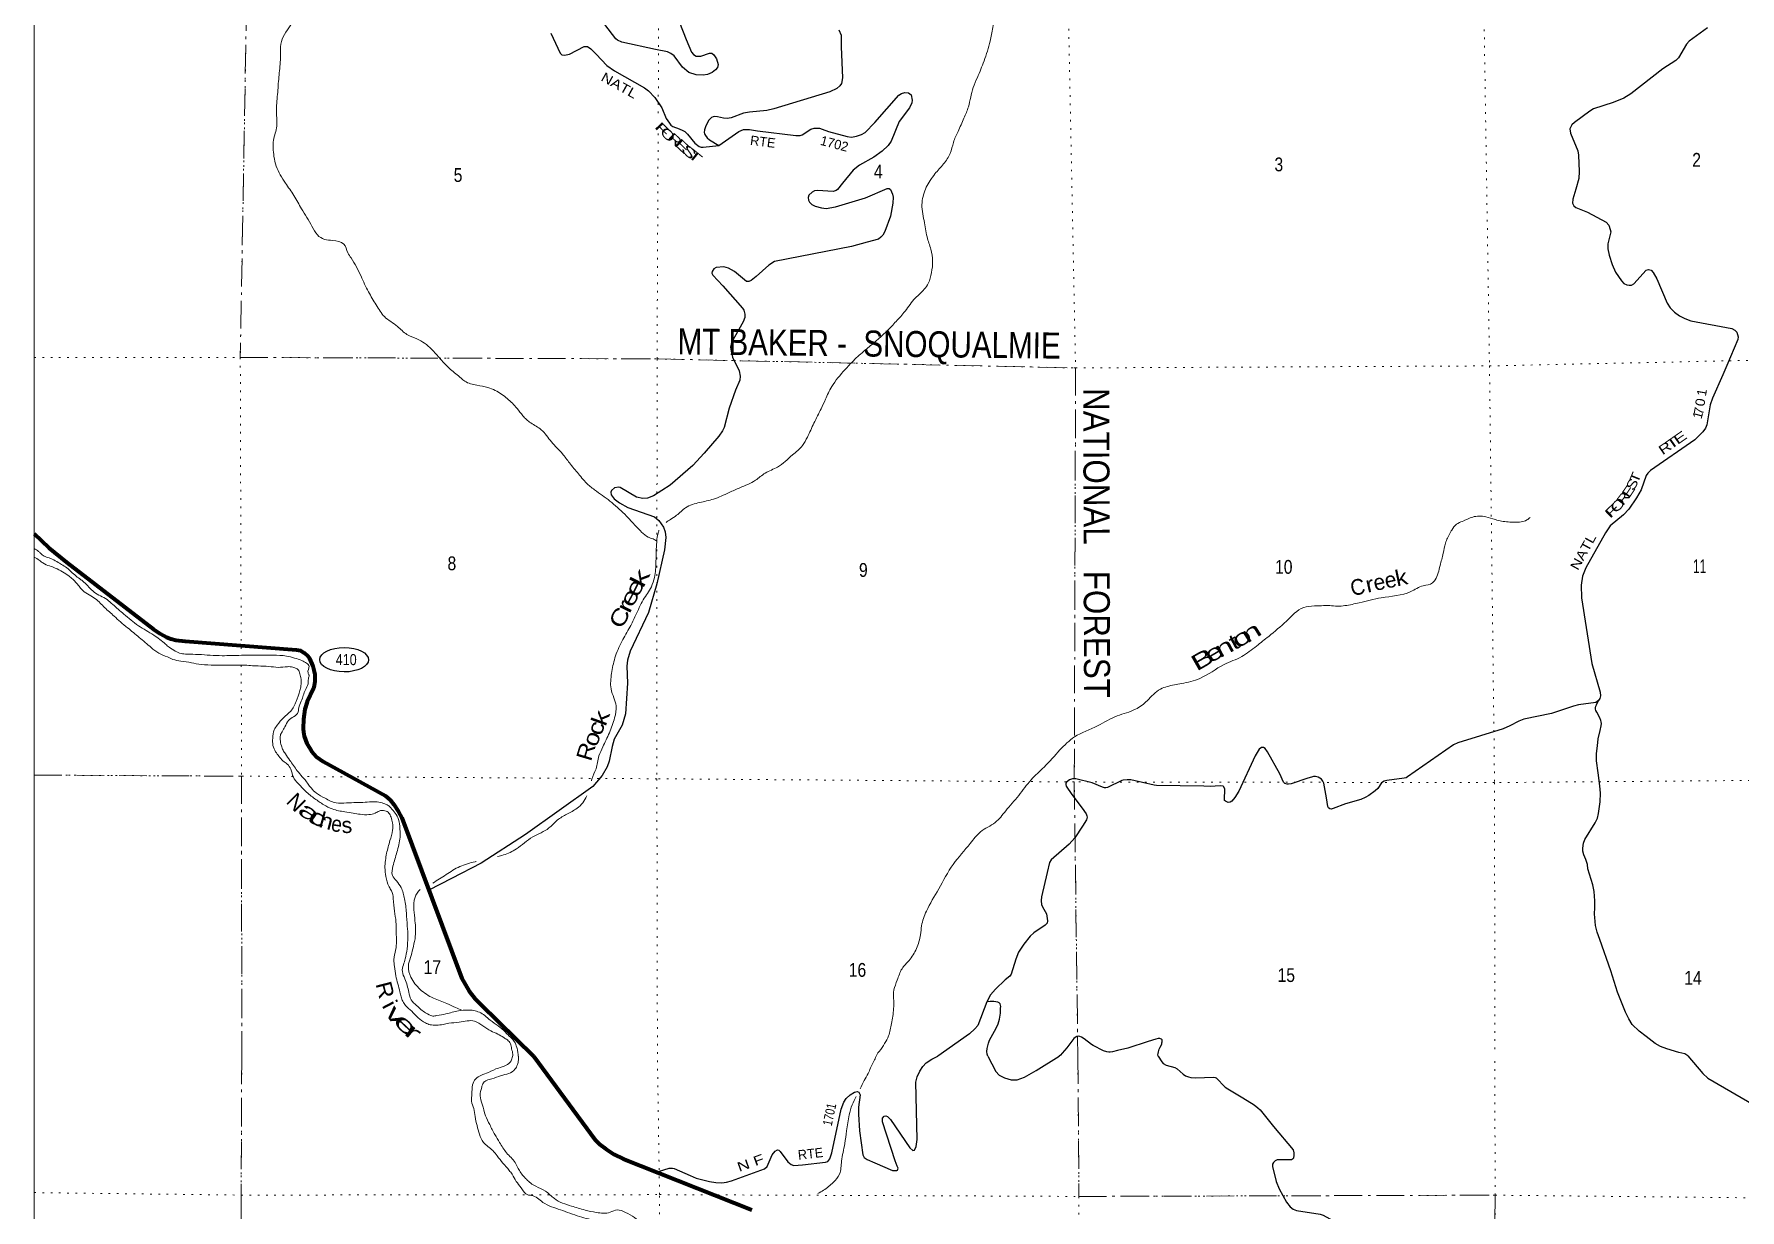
# Model space of a CAD drawing. Header units: feet. Extents: x -6 to 252658, y -374658 to -170635.
# Drawn here: x 0 to 21623, y -231042 to -216133 of the extents above; entities that cross this region are included whole.
import ezdxf
from ezdxf.enums import TextEntityAlignment as Align

# ---------------------------------------------------------------- set-up
doc = ezdxf.new("R2010")
doc.units = ezdxf.units.FT
doc.header["$LTSCALE"] = 70
doc.linetypes.add('DOT_DASHED', pattern=[7.7, 5, -1.2, 0.3, -1.2])
doc.linetypes.add('DOTTED', pattern=[1.5, 0.3, -1.2])
for name, color, linetype, lineweight in [('17', 7, 'Continuous', 25), ('23', 7, 'Continuous', 70), ('29', 7, 'Continuous', 25), ('30', 7, 'Continuous', 13), ('39', 7, 'Continuous', 13), ('4', 7, 'Continuous', 13), ('44', 7, 'DOT_DASHED', 13), ('7', 7, 'DOTTED', 13)]:
    doc.layers.add(name, color=color, linetype=linetype, lineweight=lineweight)
doc.layers.add('41', color=7, linetype='Continuous')

msp = doc.modelspace()

# ---------------------------------------------------------------- linework, layer by layer
at = {"layer": '17'}
msp.add_ellipse((3930.04, -224065.4), major_axis=(309.24, -1), ratio=0.500121, dxfattribs=at)
at = {"layer": '23'}
for points in [[(0, -222468.73), (184.93, -222647.37), (409.26, -222830.27), (1511.92, -223677.3), (1593.23, -223735.08), (1640.32, -223760.02), (1679.02, -223779.3), (1734.48, -223798.82), (1795.41, -223815.45), (1916.31, -223828.79), (3327.42, -223940.74), (3378.2, -223949.86), (3425.28, -223977.57), (3469.59, -224019.14), (3492.53, -224048.78), (3533.29, -224146.61), (3547.14, -224199.26), (3557.45, -224253.68), (3558.22, -224343.37), (3549.91, -224390.48), (3539.88, -224428.7), (3462.01, -224597.87), (3433.59, -224692.54), (3414.44, -224821.25), (3408.66, -224936.41), (3412.82, -224982.13), (3423.11, -225034.38), (3457.13, -225126.23), (3516.12, -225225.11), (3578.99, -225298.05), (3663.22, -225357.34), (3834.31, -225449.28), (4452.3, -225793.11), (4512.33, -225843.98), (4561.14, -225903.35), (4614.8, -225985.31), (4662.12, -226069.93), (5423.8, -228106.5), (5466.43, -228189.82), (5516.72, -228267.07), (5591.06, -228367.18), (5657.89, -228433.51), (6335.18, -229094.84)], [(6335.18, -229094.84), (7112.7, -230151.82), (7169.03, -230208.63), (7245.45, -230268.15), (7354.58, -230339.87), (7466.57, -230394.32), (9096.23, -231041.98)]]:
    msp.add_lwpolyline(points, dxfattribs=at)
at = {"layer": '29'}
for points in [[(8181.76, -215984.66), (8266.92, -216200.46), (8333.81, -216361.82), (8356.79, -216392.52), (8392.34, -216410.32), (8451.23, -216411.42), (8561.38, -216374.48), (8592.88, -216373.62), (8614.92, -216395.67), (8648.16, -216445.22), (8670.01, -216520.09), (8662.14, -216556.32), (8638.47, -216586.23), (8596.03, -216619.31), (8537.8, -216646.08), (8479.56, -216653.96), (8392.99, -216648.07), (8298.56, -216620.88), (8219.56, -216552.94), (8112.83, -216406.69), (8072.09, -216377.28), (8030.99, -216356.29), (7878.65, -216328.43), (7451.77, -216236.59), (7395.11, -216211.39), (7374.88, -216194.18), (7233.44, -216012.49)], [(6549.11, -216121.58), (6668.6, -216373.73), (6689.98, -216394.09), (6724.61, -216400.39), (6785.43, -216388.13), (6972.42, -216287.86), (7014.22, -216290.14), (7058.29, -216318.49), (7125.73, -216386.98), (7259.75, -216529.54), (7355.85, -216599.11), (7738.23, -216813.03), (7787.45, -216850.04), (7867.3, -216935.88), (7955.17, -217068.07), (8013.67, -217202.04), (8054.37, -217261.74), (8073.31, -217287.37), (8095.52, -217302.84), (8175.38, -217334.58), (8224.58, -217353.24), (8249.76, -217368.99), (8282.29, -217403.36), (8377.24, -217516.43), (8429.19, -217557.99), (8454.21, -217567.73), (8480.07, -217567.06), (8681.36, -217543.39)], [(10199.89, -216079.04), (10232.04, -216146.99), (10232.44, -216294.08), (10248.68, -216688.57), (10235.72, -216759.51), (10214.05, -216789.37), (10176.28, -216820.86), (10087.01, -216865.92), (9378.29, -217080.74), (9288.25, -217099.64), (9066.64, -217121.69), (8992.36, -217137.18), (8837.46, -217193.2), (8786.48, -217203.59), (8739.26, -217200.44), (8663.71, -217181.54), (8626, -217178.56), (8606.89, -217183.42), (8588.16, -217190.99), (8570.69, -217205.47), (8553.54, -217225.64), (8513.56, -217297.15), (8498.28, -217345.65), (8493.73, -217379.99), (8496.71, -217397.63), (8509.87, -217420.05), (8532.91, -217449.6), (8559.83, -217471.33), (8681.36, -217543.39)], [(21211.87, -216051.81), (20981.45, -216220.74), (20946.64, -216258.67), (20846.44, -216433.71), (20811.47, -216466.43), (20645.47, -216574.24), (20241.6, -216889.55), (20151.98, -216943.65), (20018.39, -216997.78), (19768.93, -217081.78), (19720.72, -217110.6), (19525.55, -217255.49), (19493.62, -217284.58), (19468.89, -217334.24), (19477.8, -217389.31), (19567.01, -217613.18), (19577.49, -217669.7), (19585.84, -217873.14), (19580.64, -217962.65), (19542.17, -218100.71), (19503.51, -218225.67), (19502.38, -218277.91), (19519.25, -218310.71), (19544.43, -218332.76), (19689.95, -218389.2), (19925.89, -218518.75), (19959.96, -218553.26), (19980.51, -218611.57), (19985.14, -218638.31), (19948.78, -218790.81), (19947.37, -218855.66), (19966.25, -218937.55), (20003.87, -219054.89), (20044.95, -219151.75), (20120.5, -219262), (20153.53, -219295.03), (20188.18, -219313.97), (20219.65, -219317.12), (20251.13, -219317.12), (20278.39, -219299.38), (20436.86, -219124.97), (20463.14, -219116.49), (20499.82, -219124.97), (20525, -219156.47), (20568.17, -219237.65), (20701.28, -219543.92), (20738.31, -219602.76), (20792.57, -219657.32), (20858.68, -219704.56), (20924.78, -219739.21), (21002.55, -219768.65), (21520.31, -219866.67), (21557.51, -219887.26), (21582.69, -219912.46), (21601.13, -219969.63), (21598.43, -220006.96), (21457.15, -220333.95), (21406.97, -220453.66)], [(8681.36, -217543.39), (8934.43, -217367.41), (8990.91, -217342.68), (9068.22, -217340.64), (9170.15, -217357.24), (9655.59, -217416.9), (9708.82, -217417.81), (9737.15, -217408.36), (9847.32, -217339.06), (9886.91, -217326.81), (9954.35, -217326.46), (9988.98, -217335.91), (10068.24, -217367.57), (10308.03, -217430.63), (10362.01, -217438.28), (10424.97, -217425.68), (10487.92, -217406.78), (10535.43, -217378.82), (10657.92, -217254.21), (10963.04, -216908.43), (10994.74, -216887.04), (11038.81, -216874.44), (11086.02, -216877.59), (11116.05, -216900.76), (11130.09, -216968.93), (11126.95, -217003.58), (11096.37, -217067.94), (10965.95, -217238.87), (10863.95, -217490.47), (10824.75, -217545.38), (10749.2, -217617.82), (10645.02, -217693.41), (10462.74, -217794.22), (10383.7, -217857.97), (10249.24, -218022.84), (10184.15, -218101.34), (10168.41, -218113.94), (10130.73, -218129.33), (9929.34, -218116.73), (9891.39, -218120.24), (9863.06, -218135.99), (9820.77, -218176.9), (9812.7, -218205.29), (9815.84, -218236.79), (9828.43, -218261.99), (9859.34, -218291.85), (9900.84, -218315.54), (9979.53, -218337.59), (10039.34, -218343.89), (10159.46, -218324.84), (10539.71, -218208.94), (10815.24, -218088.75), (10838.91, -218088.74), (10854.65, -218104.49), (10881.89, -218161.45), (10889.28, -218202.14), (10886.13, -218274.59), (10856.48, -218441.45), (10782.25, -218636.83), (10757.06, -218684.08), (10735.03, -218706.13), (10702.22, -218731.19), (10562.03, -218769.65)], [(10562.03, -218769.65), (10360.17, -218825.03), (9386.11, -219013.98), (9313.75, -219060.5), (9155.07, -219206.82), (9090.25, -219255.79), (9058.78, -219271.54), (9028.39, -219268.96), (8877.03, -219143.66), (8800.65, -219101.45), (8743.99, -219085.7), (8647.33, -219090.69), (8614.92, -219110.9), (8595.12, -219140.93), (8592.89, -219164.45), (8602.33, -219189.65), (8732.55, -219326.64), (8980.99, -219609.34), (8995.82, -219633.79), (9008.41, -219684.19), (9008.41, -219725.14), (8989.52, -219782.64), (8841.57, -220043.28), (8829.3, -220100.58), (8835.27, -220153.53), (8853.82, -220229.59), (8937.58, -220400.79), (8949.11, -220469.6), (8943.88, -220520.49), (8889.19, -220646.75), (8811.28, -220874.23), (8747.52, -221119.88), (8728.25, -221164.65), (8681.03, -221230.8), (8495.3, -221448.15), (8350.14, -221602.43), (8060.87, -221853.56), (7849.98, -221986.79), (7777.41, -222018.06), (7716.2, -222023.01), (7636.42, -222003.6), (7428.16, -221882.84), (7410.55, -221876.09), (7357.34, -221884.42), (7318.04, -221920.19), (7311.69, -221942.69), (7313.27, -221972.61), (7352.56, -222025.04), (7418.72, -222074.99), (7528.04, -222136.3), (7862.62, -222254.01), (7917.67, -222300.21), (7977.76, -222385.26), (7997.93, -222443.53), (8005.81, -222514.41), (7992.64, -222673.42), (7893.14, -223104.34), (7789.43, -223468.77), (7555.17, -223957.78), (7521.03, -224070.48), (7514.74, -224146.08), (7522.05, -224364.69), (7495.84, -224750.87), (7453.02, -224894.42), (7351.04, -225072.17), (7328.92, -225166.1), (7291.17, -225351.37), (7262.9, -225424.96), (7199.94, -225532.06), (7080.62, -225671.2), (6228.53, -226281.56), (5665.72, -226646.83), (5291.72, -226839.31), (5004.63, -226985.72)], [(21406.97, -220453.66), (21274.2, -220750.34), (21247.09, -220835.11), (21203.48, -221086.85), (21186.06, -221128.33), (21154.58, -221175.58), (21052.98, -221275.87), (20491.95, -221665.4), (20457.32, -221700.05), (20434.03, -221729.66), (20370.1, -221912.84), (20312.52, -222011.89), (20214.93, -222156.79), (20147.45, -222228.61), (19978.7, -222369.22), (19959.96, -222393.04), (19917.46, -222454.46), (19671.93, -222901.75), (19628.06, -223007.04), (19612.12, -223119.09), (19616.72, -223279.01), (19745.85, -224111.46), (19851.56, -224476.41), (19854.51, -224523.97), (19848.22, -224555.47), (19832.48, -224583.82), (19797.55, -224609.26), (19576.14, -224638.92), (19514.54, -224653.12), (19236.14, -224746.86), (18884.96, -224820.07), (18819.59, -224842.52), (18708.68, -224905.11), (18620.51, -224940.75), (18046.04, -225119.31), (17992.83, -225144.67), (17409.38, -225551.64), (17392.06, -225562.66), (17367.76, -225568.22), (17148.88, -225594.94), (17112.14, -225605.86), (17081.21, -225628.01), (17031.63, -225696.53), (17001.72, -225728.49), (16919.09, -225788.66), (16873.44, -225813.86), (16816.77, -225836.82), (16623.62, -225892.75), (16468.94, -225954.03), (16440.61, -225960.33), (16424.45, -225956.72), (16409.13, -225944.58), (16399.69, -225927.26), (16383.8, -225817.59), (16346.95, -225628.8), (16334.89, -225603.9), (16318.62, -225581.55), (16277.7, -225556.35), (16244.65, -225546.9), (16217.11, -225546.12), (16193.8, -225553.17), (16147.93, -225568.37)], [(20962.9, -229086.11), (20924.27, -229062.85), (20847.3, -229045.73), (20698.21, -228998.92), (20618.36, -228967.79), (20550.92, -228929.98), (20433.62, -228844.67), (20344.6, -228777.18), (20259.57, -228692.27), (20216.58, -228619.62), (20171.6, -228535.64), (20070.8, -228281.34), (19987.93, -228010.79), (19847.64, -227614.16), (19813.11, -227519.62), (19794.28, -227436.25), (19784.76, -227333.37), (19778.15, -227291.01), (19783.6, -227208.77), (19783.52, -227124.26), (19775.46, -227003.23), (19758.83, -226921.58), (19696.66, -226717.16), (19689.39, -226661.67), (19669.44, -226598.84), (19642.77, -226538.79), (19632.91, -226494.92), (19633.95, -226454.46), (19640.98, -226392.71), (19657.04, -226345.7), (19789.68, -226135.4), (19818.48, -226072.66), (19832.74, -226014.39), (19851.47, -225867.49), (19856.14, -225757.98), (19849.56, -225662.49), (19827.96, -225499.89), (19804.44, -225347.36), (19805.04, -225255.03), (19818.73, -225156.28), (19827.97, -225069.77), (19851.06, -224961.01), (19864.6, -224904.6), (19866.9, -224873.12), (19865.21, -224854.63), (19861.52, -224835.46), (19847.58, -224802.26), (19808.76, -224732.28), (19796.97, -224709.05), (19793.94, -224693.25), (19794.17, -224676.14), (19798.65, -224654.26), (19806.04, -224636.1), (19832.48, -224583.82)], [(16147.93, -225568.37), (15934.28, -225639.15), (15903.1, -225644.55), (15883.43, -225645.33), (15853.72, -225632.91), (15836.21, -225616.98), (15790.97, -225513.87), (15635.16, -225233.42), (15603.26, -225191.74), (15584.38, -225179.14), (15560.51, -225178.83), (15527.71, -225201.19), (15480.26, -225285.41), (15270.04, -225730.16), (15222.37, -225813.85), (15183.02, -225857.95), (15160.98, -225873.7), (15137.55, -225876.91), (15102.75, -225861.1), (15091.73, -225850.07), (15089.11, -225836.49), (15093.3, -225708.33), (15082.64, -225677.3), (15071.27, -225668.95), (15035.07, -225665.8), (14909.86, -225671.38)], [(14909.86, -225671.38), (14828.9, -225668.6), (14226.84, -225660.28), (14196.6, -225654.91), (13904.17, -225589.4), (13854.1, -225587.56), (13806.59, -225592.55), (13788.49, -225598.07), (13608.71, -225685.67), (13587.02, -225690.99), (13570.49, -225690.2), (13544.53, -225683.12), (13413.23, -225626.74), (13205.69, -225575.85), (13180.94, -225574.44), (13161.27, -225576.8), (13123.49, -225589.4), (13088.87, -225617.75), (13080.21, -225631.14), (13077.02, -225646.04), (13082.57, -225668.15), (13153.88, -225773.17), (13285.24, -225946.78), (13335.97, -226019.37), (13346.21, -226043.79), (13349.99, -226061.79), (13342.27, -226094.97), (13287.88, -226176.48), (13191.17, -226324.91), (13119.36, -226403.73), (12892.37, -226604.64), (12873.23, -226636.76), (12840.45, -226761.66), (12769.35, -227071.45), (12767.77, -227117.12), (12771.09, -227172.51), (12799.58, -227226.46)], [(12799.58, -227226.46), (12831.82, -227287.51), (12846.47, -227375.42), (12840.17, -227406.92), (12818.11, -227430.53)], [(12818.11, -227430.53), (12671.39, -227528.89), (12627.69, -227569.14), (12546.94, -227673.64), (12479.73, -227773.89), (12442.75, -227862.77), (12386.89, -228052.02), (12369.56, -228079.43), (12308.7, -228125.56)], [(12308.7, -228125.56), (12186.05, -228240.91), (12124.02, -228315.68), (12077.75, -228401.82), (11961.78, -228701.74), (11925.71, -228747.22), (11857.37, -228808.26), (11454.28, -229092.85)], [(12089.06, -229092.52), (12080.2, -229065.33), (12078.66, -229033.11), (12081.7, -228996.45), (12090.04, -228960.64), (12099.67, -228926.07), (12111.48, -228890.09), (12172.7, -228776.95), (12200, -228729.9), (12219.47, -228683.47), (12237.43, -228622.08), (12248.91, -228547.08), (12252.35, -228484.74), (12252.41, -228461.85), (12245.81, -228430.54), (12231.45, -228415.43), (12217.49, -228408.7), (12164.06, -228398.95), (12119.13, -228398.95), (12077.75, -228401.82)], [(14248.27, -229091.28), (14246.42, -229077.04), (14247.87, -229056.77), (14254.25, -229036.42), (14263.07, -229005.36), (14273.8, -228977.95), (14289.13, -228948.17), (14293.51, -228937.56), (14296.37, -228924.27), (14299.27, -228909.79), (14299.12, -228893.29), (14297.82, -228884.45), (14292.95, -228877.27), (14280.45, -228871.42), (14268.77, -228869.46), (14250.76, -228869.25), (14220.62, -228875.95), (14122.45, -228905.03), (13866.13, -228991.89), (13733.81, -229019.29), (13668.67, -229037.94), (13639.61, -229042.3), (13621.61, -229041.56), (13598.45, -229037.21), (13557.08, -229025), (13423.88, -228957.93), (13402.97, -228943.82), (13310.59, -228872.59), (13279.16, -228851.87), (13255.27, -228841.01), (13239.97, -228839.1), (13216.9, -228843.91), (13197.35, -228854.77), (13179.99, -228869.82), (13090.68, -228987.25), (13032.28, -229054.59), (13010.56, -229078.48), (12994.21, -229092.03)], [(7914.74, -230556.84), (8050.37, -230512.35), (8092.69, -230512.35), (8111.69, -230516.57), (8317.34, -230607.21), (8392.46, -230639.39), (8563.14, -230681.74), (8641.1, -230694.09), (8718.68, -230697.61), (8778.64, -230690.56), (8840.71, -230671.68), (9258.41, -230520.65), (9293.54, -230489.4), (9356.13, -230345.44), (9392.29, -230295.31), (9424.21, -230280.99), (9441.66, -230284.72), (9455.77, -230302.37), (9554.51, -230432.94), (9596.12, -230466.29), (9630.33, -230477.05), (9740.99, -230470.33), (10032.54, -230438.12), (10060.59, -230427.64), (10085.28, -230392.35), (10110.4, -230317.28), (10228.4, -229765.45), (10265.14, -229675.96), (10293.36, -229630.09), (10346.19, -229582.18), (10399.16, -229548.92), (10434.42, -229541.86), (10454.67, -229549.96), (10473.22, -229584.21), (10449.55, -229737.26), (10448.53, -229827.71), (10461.1, -230039.37), (10504.82, -230341.47), (10522.59, -230378.24), (10559.44, -230401.89), (10656.22, -230446.21), (10882, -230540.88), (10935.22, -230544.1), (10946.36, -230536.85), (10952.85, -230512.34), (10942.27, -230487.64), (10915.61, -230420.04), (10754.26, -229926.6), (10755.36, -229880.65), (10774.01, -229852.08), (10797.68, -229848.89), (10818.84, -229859.47), (10854.69, -229894.38), (11099.88, -230254.9), (11139.77, -230286.48), (11160.38, -230285.11), (11182.09, -230237.08), (11193.91, -230148.16), (11176.26, -229421.1), (11192.67, -229354.82), (11227.94, -229280.72), (11266.73, -229224.25), (11309.05, -229178.37), (11379.58, -229128.97), (11454.28, -229092.85)], [(12089.06, -229092.52), (12191.53, -229286.21), (12233.05, -229333.65), (12300.06, -229368.94), (12384.7, -229393.64), (12423.49, -229393.64), (12459.61, -229390.96), (12553.98, -229358.35), (12704.48, -229276.17), (12994.21, -229092.03)], [(14248.27, -229091.28), (14293.54, -229163.36), (14313.43, -229183.61), (14351.73, -229205.71), (14460.56, -229237.99), (14489.27, -229255.12), (14567.6, -229322.59), (14596.84, -229341.58), (14633.87, -229355.69), (14662.08, -229360.99), (14718.7, -229366.9), (14954.02, -229356.84), (14972.43, -229360.99), (14983.02, -229368.05), (15099.5, -229485.75), (15132.02, -229508.33), (15321.47, -229622.71), (15467.06, -229709.48), (15511.18, -229745.58), (15542.89, -229774.77), (15711.52, -229985.26), (15960.41, -230281.33), (15970.5, -230317.36), (15970.5, -230349.12), (15963.45, -230386.17), (15952.86, -230398.52), (15938.9, -230406.2), (15853.29, -230407.15)], [(20962.9, -229086.11), (21152.03, -229312.85), (21217.41, -229370.8), (21850.19, -229739.86)], [(15853.29, -230407.15), (15757.85, -230408.2), (15730.68, -230417.93), (15709.52, -230439.11), (15698.94, -230462.05), (15697.9, -230490.77), (15745.11, -230682.11), (15784.46, -230775.25), (15875.14, -230941.92), (15920.24, -231004.64), (15959.04, -231032.87), (16000.39, -231048.67), (16302.89, -231096.39), (16338.66, -231109.11), (16881.27, -231403.18), (16938.14, -231439.79)]]:
    msp.add_lwpolyline(points, dxfattribs=at)
at = {"layer": '39'}
for points in [[(15557.58, -205414.05), (15580.19, -205538.57), (15608.83, -205667.09), (15657.46, -205771.41), (15714.2, -205895.81), (15780.91, -206004.09), (15869.76, -206124.34), (15950.55, -206238.59), (15995.14, -206336.91), (16011.61, -206435.32), (16002.15, -206576.05), (16002.85, -206744.87), (16021.48, -206877.44), (16076.37, -207040.03), (16169.44, -207210.51), (16244.46, -207385.08), (16266.92, -207473.43), (16297.52, -207589.88), (16338.05, -207678.16), (16404.93, -207826.64), (16443.6, -207953.11), (16462.16, -208069.61), (16430.71, -208232.52), (16368.99, -208359.37), (16299.29, -208500.32), (16273.41, -208552.67), (16201.8, -208715.73), (16128.09, -208856.69), (16064.4, -208993.6), (16006.75, -209132.49), (15999.33, -209281.25), (15995.97, -209438.02), (16018.79, -209614.8), (16049.81, -209831.74), (16074.35, -209938.17), (16135.59, -210179.11), (16190.74, -210406.01), (16257.92, -210626.84), (16312.89, -210807.51), (16351.65, -210954.08), (16435.09, -211223.08), (16498.02, -211387.65), (16564.78, -211505.98), (16687.88, -211654.24), (16766.78, -211796.64), (16833.74, -211963.2), (16890.76, -212155.92), (16905.55, -212332.73), (16852.16, -212529.89), (16780.75, -212743.2), (16703.25, -212936.43), (16675.85, -213109.38), (16662.86, -213366.68), (16645.67, -213577.77), (16632.42, -213772.77), (16548.8, -213943.92), (16463.19, -214121.11), (16375.26, -214221.93), (16230.87, -214266.69), (15968.06, -214323.95), (15689.13, -214367.21), (15408.34, -214444.63), (15113.69, -214570.35), (14865.46, -214754.18), (14490.59, -214904.31), (14286.16, -214995.52), (14061.45, -215040.58), (13764.5, -215095.97), (13555.96, -215167.09), (13433.67, -215213.78), (13327.22, -215206.14), (13224.83, -215210.55), (12994.25, -215291.81), (12807.97, -215403.05), (12639.78, -215518.24), (12461.44, -215609.35), (12303.08, -215674.26), (12207.36, -215833.39), (12152.04, -216050.66), (12120.62, -216221.61), (12041.35, -216473.13), (11957.88, -216682.47), (11904.2, -216811.3), (11842.96, -217054.71), (11787.33, -217197.62), (11711.73, -217366.73), (11654.08, -217505.62), (11612.5, -217646.46), (11528.71, -217779.42), (11418.79, -217904.44), (11307.05, -218073.69)], [(5036.57, -206729.72), (5003.14, -206744.06), (4838.8, -206819.04), (4730.56, -206865.67), (4620.48, -206952.51), (4518.49, -207051.37), (4416.61, -207178.37), (4306.74, -207317.46), (4265, -207420.12), (4199.48, -207599.24), (4084.04, -207844.87), (4042.72, -208048.01), (3983.24, -208231.13), (3901.68, -208416.34), (3795.92, -208575.51), (3712.18, -208718.52), (3580.54, -208934.06), (3452.6, -209071.21), (3330.99, -209282.7), (3227.39, -209478.04), (3131.8, -209669.33), (3020.02, -209828.52), (2876.11, -209989.85), (2746.07, -210104.9), (2646.42, -210286.15), (2592.88, -210447.14), (2591.25, -210539.6), (2642.33, -210750.43), (2691.75, -211045.69), (2686.39, -211206.49), (2588.58, -211347.55), (2485.06, -211560.97), (2421.37, -211697.88), (2357.8, -211862.92), (2278.07, -212005.92), (2212.59, -212193.08), (2195.27, -212374.02), (2171.66, -212490.68), (2171.97, -212567.05), (2278.82, -212669.15), (2431.94, -212793.18), (2564.73, -212856.99), (2725.5, -212888.55), (2882.24, -212916.09), (3103.41, -212987.61), (3306.72, -213107.44), (3411.7, -213243.71), (3518.86, -213422.18), (3608.1, -213634.88), (3649.39, -213908.06), (3648.22, -214109.04), (3653.24, -214352.21), (3620.19, -214613.61), (3584.66, -214760.46), (3535.18, -214933.48), (3550.1, -215142.45), (3543.39, -215460.02), (3465.93, -215665.31), (3416.52, -215856.43), (3288.51, -215975.49), (3210.63, -216080.29), (3144.85, -216197.11), (3121.85, -216460.48), (3102.67, -216677.61), (3085.51, -216896.74), (3072.39, -217121.89), (3075.14, -217300.75), (3035.72, -217477.76), (3040.58, -217682.74), (3069.21, -217807.24), (3186.57, -218021.85), (3291.63, -218178.22), (3390.72, -218346.67), (3522.16, -218569.26), (3590.89, -218679.54), (3681.48, -218735.47), (3785.96, -218749.15), (3924.7, -218794.85), (3977.37, -218907.2), (4017.8, -218971.36), (4145.26, -219204.02)], [(11307.05, -218073.69), (11255.64, -218266.82), (11280.7, -218497.86), (11319.71, -218704.72), (11366.54, -218861.31), (11389.26, -219011.96), (11375.8, -219156.71), (11334.2, -219293.53), (11284.3, -219366.07), (11152.33, -219499.22), (11026.51, -219664.5), (10912.59, -219791.54), (10674.6, -220023.56), (10532.52, -220140.67), (10386.49, -220273.86), (10280.54, -220386.81), (10110.75, -220602.5), (10031.1, -220763.58), (9975.38, -220884.38), (9885.78, -221065.6), (9802.18, -221242.78), (9740.37, -221349.53), (9612.36, -221468.59), (9424.24, -221622.04), (9267.94, -221699), (9143.82, -221789.91), (8947.44, -221885.11), (8809.14, -221945.92), (8610.69, -222029.07), (8438.19, -222071.93), (8257.75, -222138.93), (8143.69, -222233.82), (8065.59, -222286.37), (8013.74, -222323.38)], [(4145.26, -219204.02), (4238.45, -219400.63), (4337.53, -219567.07), (4440.55, -219715.41), (4605.72, -219839.39), (4726.63, -219941.44), (4853.36, -219997.24), (5034.61, -220125.18), (5151.6, -220253.37), (5278.65, -220383.53), (5411.64, -220495.58), (5459.99, -220533.58), (5612.81, -220585.26), (5751.48, -220614.88), (5844, -220650.71), (5997.04, -220754.65), (6122.05, -220878.78), (6194.72, -220970.96), (6295.5, -221063.03), (6428.38, -221148.95), (6557.53, -221303.22), (6696.71, -221453.43), (6785.54, -221569.67), (6900.57, -221707.91), (7023.63, -221846.12), (7130.4, -221930.13), (7321.75, -222072.11), (7509.21, -222244.25), (7583.83, -222324.36), (7700.8, -222446.51), (7783.4, -222510.52), (7845.74, -222534.4), (7893.07, -222561)], [(18962.79, -222261.43), (18922.77, -222293.74), (18850.58, -222318.13), (18770.28, -222322.45), (18683.92, -222318.76), (18523.16, -222289.22), (18402.53, -222253.49), (18235.88, -222256.13), (18105.59, -222310.89), (18031.45, -222347.34), (17969.51, -222421.94), (17949.58, -222458.19), (17889.88, -222589.05), (17862.3, -222715.77), (17822.78, -222870.67), (17759.29, -223053.81), (17727.32, -223092.11), (17608.99, -223126.72), (17450.67, -223201.68), (17077.51, -223279.46), (16798.67, -223342.81), (16616.09, -223379.68), (16521.74, -223386.06), (16423.32, -223378.39), (16318.92, -223380.79), (16228.57, -223383.14), (16094.12, -223403.75), (15873.95, -223575.41), (15649.86, -223769.19), (15495.76, -223892.37), (15307.56, -224025.73), (15085.1, -224127.05), (14776.6, -224303.07), (14545.95, -224368.25), (14363.38, -224405.11), (14277.17, -224437.59), (14109.11, -224584.94), (13960.98, -224694.03), (13730.41, -224777.3), (13481.94, -224902.84), (13189.36, -225044.63), (13003.31, -225210.13), (12805.41, -225425.92), (12637.42, -225589.35), (12481.62, -225786.9), (12315.77, -225982.47), (12181.85, -226129.69), (11997.6, -226246.95), (11867.69, -226394.16), (11649.93, -226660.27), (11466.49, -226972.48), (11311.04, -227254.44), (11249.56, -227439.57), (11235.97, -227552.17), (11184.49, -227727.21), (11090.75, -227880.31), (11002.83, -227983.14), (10941.18, -228128.08), (10899.53, -228252.84), (10896.08, -228389.52), (10884.85, -228586.53), (10867.16, -228679.04), (10831.67, -228835.94), (10781.87, -228930.59), (10714.01, -229031.33), (10690.03, -229057.55), (10674.44, -229093.25)], [(7920.97, -222423.79), (7913.65, -222445.71), (7892.09, -222574.42), (7883.06, -222817.64), (7863.84, -223024.72), (7824.16, -223139.43), (7722.45, -223306.63), (7624.88, -223503.95), (7553.2, -223650.94), (7451.55, -223834.21), (7362.06, -224043.57), (7320.71, -224238.68), (7313.48, -224433.65), (7350.11, -224550.08), (7376.63, -224650.47), (7359.19, -224801.27), (7291.71, -224992.46), (7208.12, -225171.65), (7160.39, -225284.37), (7122.93, -225449.32), (7069.26, -225580.16), (7064.25, -225602.34)], [(0.03, -222656.22), (55.44, -222692.35), (83.66, -222718.37), (125.96, -222750.36), (190.31, -222774.24), (228.53, -222790.17), (305.01, -222832.09), (363.38, -222866.04), (429.84, -222914.02), (466.12, -222947.7), (532.33, -223004.49), (593.82, -223051.81), (631.66, -223080.21), (759.36, -223207.98), (924.9, -223302.62), (995.84, -223364.14), (1137.73, -223487.18), (1322.19, -223633.88), (1515.63, -223754.05), (1666.71, -223868.04), (1711.04, -223906.06), (1789.56, -223956.01), (1861.98, -223987.9), (1936.3, -223993.65), (2082.9, -223999.12), (2384.16, -224014.07), (2627.11, -224009.13), (2860.02, -224006.25), (3032.71, -224007.61), (3197.41, -224019.05), (3301.93, -224044.78), (3394.43, -224076.59), (3454.81, -224110.53), (3485.09, -224148.6), (3471.84, -224230.14), (3486.03, -224263.27), (3476.57, -224305.86), (3471.84, -224372.11), (3438.73, -224447.83), (3386.71, -224589.79), (3353.6, -224674.98), (3348.95, -224727.94), (3288.96, -224788.46), (3224.91, -224836.93), (3179.05, -224915.49), (3143.17, -224979.94), (3121.28, -225026.24), (3119.49, -225078.5), (3133.87, -225156.83), (3156.19, -225213.02), (3186.5, -225259.13), (3241.06, -225341.33), (3287.51, -225405.47), (3335.98, -225473.62), (3398.54, -225549.76), (3434.85, -225589.82), (3473.22, -225641.93), (3511.58, -225692.03), (3578.11, -225756.09), (3688.82, -225822), (3827.62, -225881.77), (3960.15, -225881.27), (4082.61, -225876.79), (4197.05, -225872.34), (4303.45, -225865.91), (4391.84, -225875.63), (4464.23, -225901.48), (4506.51, -225927.45), (4563.01, -225993.56), (4611.51, -226067.74), (4634.04, -226176.18), (4638.64, -226314.84), (4599.27, -226505.92), (4547.81, -226684.99), (4542.26, -226799.57), (4592.75, -226869.72), (4651.33, -226953.91), (4696.1, -227098.45), (4718.93, -227275.23), (4729.66, -227442), (4738.28, -227582.65), (4726.84, -227731.42), (4705.28, -227858.12), (4681.51, -227934.58), (4667.8, -228019.04), (4700.31, -228111.37), (4749.21, -228282.02), (4779.72, -228376.37), (4848.29, -228448.46), (4963.15, -228544.5), (5053.68, -228586.36)], [(-0.05, -222764.92), (65.95, -222804.86), (112.27, -222838.85), (196.76, -222876.72), (267.15, -222902.58), (361.73, -222952.47), (438.24, -223002.42), (537.06, -223094.4), (579.63, -223146.46), (617.47, -223189.05), (778.81, -223294.57), (893.71, -223402.67), (1014.65, -223512.75), (1093.26, -223586.82), (1183.93, -223660.84), (1333.03, -223782.88), (1484.16, -223910.94), (1578.82, -223980.92), (1689.47, -224030.75), (1757.86, -224060.64), (1858.35, -224082.37), (1992.98, -224103.97), (2117.56, -224125.61), (2284.26, -224133.02), (2460.96, -224134.37), (2647.7, -224133.66), (2840.52, -224145), (2977.08, -224150.51), (3093.59, -224162.13), (3214.04, -224153.64), (3280.32, -224159.42), (3325.22, -224178.09), (3353.6, -224201.75), (3363.06, -224230.14), (3381.98, -224291.66), (3381.98, -224395.77), (3367.79, -224457.29), (3322.28, -224593.38), (3252.52, -224718.25), (3160.5, -224801), (3082.58, -224895.75), (3044.67, -224954.18), (3025.04, -225060.77), (3027.42, -225151.2), (3061.9, -225233.48), (3102.29, -225289.6), (3154.74, -225347.69), (3209.13, -225389.69), (3253.57, -225453.83), (3286.12, -225556.21), (3344.67, -225632.36), (3439.46, -225732.49), (3558.33, -225828.52), (3671.09, -225904.47), (3779.75, -225958.32), (3938.53, -225993.9), (4045.01, -226009.58), (4133.43, -226025.32), (4243.88, -226028.93), (4322.12, -226010.54), (4374.22, -225984.22), (4446.49, -225979.93), (4496.81, -226009.89), (4525.14, -226062.04), (4543.51, -226134.32), (4543.89, -226226.77), (4510.31, -226359.54), (4468.81, -226520.48), (4447.47, -226701.44), (4457.98, -226813.95), (4500.69, -226944.43), (4529.01, -226994.57), (4553.52, -227094.97), (4568.25, -227255.69), (4586.86, -227386.26), (4589.44, -227524.93), (4593.91, -227633.44), (4582.34, -227748.04), (4560.75, -227868.71), (4569.14, -227955.1), (4585.7, -228073.62), (4610.21, -228174.01), (4636.74, -228276.41), (4653.06, -228338.66), (4673.38, -228396.86), (4709.75, -228450.99), (4786.36, -228523.06), (4867.02, -228605.15), (4959.66, -228671.13), (5019.99, -228693.01), (5098.32, -228698.74)], [(7006.47, -225792.36), (6954.04, -225880.05), (6882.04, -225948.66), (6753.84, -226023.5), (6631.67, -226100.33), (6525.66, -226199.21), (6321.31, -226312.53), (6113.11, -226464.05), (5948.78, -226541.04), (5875.25, -226559.55)], [(5603.52, -226624.13), (5591.71, -226626.79), (5397.19, -226687.82), (5222.93, -226790.98), (5056.06, -226897.28)], [(4892.47, -226977.83), (4828.55, -227077.85), (4815.15, -227236.68), (4827.77, -227375.31), (4828.72, -227604.42), (4799.14, -227733.16), (4771.48, -227841.79), (4743.82, -227950.42), (4776.53, -228090.99), (4893.63, -228245.3), (5060.76, -228357.22), (5233.73, -228424.9), (5340.36, -228474.75), (5420.83, -228510.62), (5422.45, -228511.57)], [(5053.68, -228586.36), (5103.85, -228578.14), (5220.22, -228557.6), (5378.68, -228516.81), (5499.13, -228508.32), (5571.43, -228512.06), (5643.82, -228535.91), (5714.27, -228577.85), (5780.77, -228635.88), (5883.48, -228707.85), (5974.18, -228789.91), (6018.54, -228833.96), (6048.77, -228861.98), (6087.11, -228906.05), (6117.55, -228982.31), (6131.83, -229038.53), (6138.08, -229092.77), (6138.39, -229094.9)], [(5098.32, -228698.74), (5184.64, -228692.39), (5256.86, -228676.04), (5389.32, -228661.47), (5584.05, -228648.68), (5686.7, -228708.59), (5789.37, -228772.52), (5877.89, -228812.38), (5952.37, -228856.31), (5998.68, -228886.29), (6039.03, -228934.37), (6053.37, -229000.64), (6067.71, -229068.92), (6065.36, -229094.9)], [(6065.36, -229094.9), (6045.67, -229152.38), (5983.32, -229208.53), (5884.86, -229242.51), (5760.26, -229298.54), (5663.8, -229336.54), (5597.46, -229378.61), (5559.16, -229456.92), (5548.9, -229571.46), (5544.71, -229663.91), (5572.64, -229756.42), (5590.51, -229858.96), (5614.39, -229973.56), (5644.3, -230082.16), (5696.3, -230186.77), (5752.43, -230237.13), (5814.58, -230289.51), (5870.67, -230357.95), (5942.78, -230448.54), (6022.92, -230541.15), (6058.97, -230589.46), (6111, -230680), (6173.1, -230760.52), (6257.26, -230851.13), (6303.43, -230857.25), (6449.84, -230945.97), (6672.54, -231040.87), (6913.33, -231125.76), (7144.13, -231184.5), (7330.77, -231235.11), (7453.16, -231283.59), (7539.41, -231332), (7665.76, -231412.64), (7850.26, -231535.6), (7968.54, -231632.31), (8054.7, -231724.93), (8174.97, -231831.69), (8283.28, -231898.23), (8377.57, -231938.61), (8600.37, -231985.28), (8754.92, -232013.72), (8923.46, -232082.39), (9077.92, -232163.08), (9192.23, -232235.66), (9308.39, -232390.65), (9392.52, -232497.34), (9466.59, -232614.06), (9510.56, -232722.68), (9592.56, -232889.66), (9630.46, -233020.37), (9692.53, -233116.97), (9774.71, -233191.49), (9846.89, -233243.89), (9943.11, -233328.5), (10023.28, -233409.05), (10093.35, -233513.7), (10155.44, -233596.22), (10209.44, -233708.88), (10227.33, -233801.37), (10233.18, -233891.83), (10237.06, -233962.18), (10281.06, -234054.72), (10317.08, -234117.1), (10351.14, -234159.37), (10365.09, -234213.66), (10400.98, -234346.39), (10453.01, -234434.92), (10513.02, -234555.63), (10564.99, -234678.34), (10602.97, -234768.85), (10670.98, -234901.64), (10697.01, -234941.89), (10721.04, -234976.1), (10761.07, -235044.52), (10805.08, -235129.02), (10853.07, -235235.63), (10898.99, -235368.37), (10924.87, -235487.01), (10940.76, -235575.47), (10956.64, -235671.98), (10968.45, -235796.61), (11000.45, -235860.99), (11058.58, -235915.37), (11126.67, -236007.96), (11178.73, -236084.43), (11216.71, -236172.94), (11294.79, -236291.68), (11348.9, -236350.07), (11445.16, -236412.57), (11547.46, -236465.02), (11605.62, -236505.34)], [(6138.39, -229094.9), (6140.06, -229142.52), (6125.9, -229198.76), (6095.66, -229259), (6017.25, -229311.1), (5918.81, -229339.05), (5800.26, -229381.02), (5735.97, -229398.98), (5695.75, -229429.05), (5673.55, -229487.29), (5655.28, -229593.78), (5681.18, -229700.35), (5721.05, -229847.15), (5775.05, -229959.81), (5841.07, -230086.56), (5901.12, -230187.17), (5989.21, -230317.99), (6097.41, -230440.8), (6151.43, -230543.41), (6239.56, -230654.13), (6357.86, -230742.79), (6482.24, -230803.33), (6594.5, -230898.02), (6811.18, -230992.91), (6983.76, -231043.49), (7126.27, -231073.92), (7214.6, -231084.14), (7302.97, -231072.26), (7391.38, -231042.29), (7497.75, -231072.64), (7612.07, -231139.19), (7704.29, -231217.76), (7840.58, -231346.66), (7926.77, -231425.21), (7980.85, -231497.67), (8071.06, -231572.22), (8151.3, -231614.58), (8215.43, -231677.01), (8337.79, -231741.57), (8385.89, -231787.89), (8452.11, -231814.15), (8594.61, -231846.59), (8640.75, -231868.79), (8729.03, -231907.15), (8779.22, -231907.24), (8881.55, -231949.65), (8977.81, -232010.14), (9090.12, -232082.71), (9218.47, -232165.37), (9302.68, -232231.86), (9384.87, -232302.37), (9465.07, -232362.82), (9527.11, -232467.46), (9541.13, -232489.59), (9579.05, -232608.25), (9596.92, -232710.79), (9659.01, -232793.31), (9727.07, -232906), (9789.17, -232982.5), (9827.2, -233044.88), (9887.26, -233137.45), (9971.52, -233173.79), (10057.78, -233218.18), (10148.05, -233262.57), (10214.18, -233333.05), (10248.22, -233381.35), (10294.36, -233405.56), (10348.47, -233459.93), (10402.53, -233538.42), (10454.56, -233628.97), (10488.62, -233671.24), (10510.54, -233757.71), (10538.42, -233876.35), (10532.19, -233982.86), (10499.92, -234059.17), (10461.6, -234149.54), (10445.45, -234191.71), (10447.35, -234250), (10483.35, -234322.43), (10505.35, -234366.69), (10529.36, -234410.95), (10559.39, -234461.26), (10595.37, -234543.73), (10621.39, -234585.99), (10641.37, -234640.3), (10681.4, -234706.7), (10727.51, -234744.98), (10763.6, -234773.19), (10819.67, -234849.67), (10895.74, -234970.42), (10949.78, -235062.98)], [(10472.17, -229506.09), (10520.92, -229402.36), (10571.29, -229312.02), (10635.82, -229171.46), (10667.18, -229110.17), (10674.44, -229093.25)], [(9933.85, -230834.24), (10008.23, -230792.18), (10128.89, -230693.93), (10209.42, -230587.57), (10235.83, -230424.82), (10276.42, -230201.81), (10298.82, -230039.05), (10333.34, -229838.13), (10369.73, -229709.57), (10422.56, -229604.87)]]:
    msp.add_spline(points, degree=3, dxfattribs=at)
at = {"layer": '4'}
msp.add_lwpolyline([(0, -183308.59), (31331.08, -183287.03), (62662.1, -183222.4), (93993, -183114.66), (125323.73, -182963.82), (156654.22, -182769.89), (187984.4, -182532.85), (219314.24, -182252.73), (250643.68, -181929.51), (252658.04, -364975.08), (221076.83, -365300.9), (189495.2, -365583.27), (157911.89, -365844.7), (126330.92, -366017.71), (94748.41, -366169.75), (63165.7, -366278.36), (31582.88, -366343.53), (0, -366365.25)], close=True, dxfattribs=at)
at = {"layer": '44'}
for points in [[(0, -215740.51), (2693.19, -215742.68), (2613.43, -220232.77), (7896.5, -220251.08), (13202.06, -220365.77), (13185.71, -225615.42), (13230.35, -229091.89)], [(0, -225528.38), (2629.46, -225542.6), (2632.17, -229095.58)], [(2632.17, -229095.58), (2624.86, -230854.03), (2624.69, -236162.08), (2618.55, -241443.98), (2612.4, -246731.91), (2062.22, -246734.85), (0, -246728.1)], [(13230.35, -229091.89), (13244.9, -230870.9), (18519.83, -230855.14), (18501.63, -236143.05), (18535.61, -241447.14), (18531.51, -246712.97), (23358.62, -246720.45), (23840.55, -246709.34), (28665.68, -246702.75), (29113.44, -246707.65), (29168.28, -242205.67), (29159.68, -241457.98), (29172.28, -236990.09), (29171.95, -236119.82), (29116.12, -231734.19), (29105.78, -230849.83), (29101.26, -229077.16)]]:
    msp.add_lwpolyline(points, dxfattribs=at)
at = {"layer": '7'}
msp.add_line((7918.15, -215747.91), (7911.3, -217172.67), dxfattribs=at)
for points in [[(2693.19, -215742.68), (2613.43, -220232.77), (2624.83, -224007.73)], [(13108.63, -215752.05), (13202.06, -220365.77), (13185.71, -225615.42), (13230.35, -229091.89)], [(18377.61, -215757.49), (18448.8, -220339.99), (18512.91, -225623.51), (18517.29, -229088.21)], [(7910.24, -217393.8), (7896.5, -220251.08), (7894.51, -225575.04), (7901.07, -229094.36)], [(0, -220233.84), (2613.43, -220232.77), (7896.5, -220251.08), (13202.06, -220365.77), (18448.8, -220339.99), (23721.29, -220227.7), (29018.3, -220217.81)], [(2625.21, -224135.53), (2629.46, -225542.6), (2632.17, -229095.58)], [(3282.66, -225546.62), (2629.46, -225542.6), (0, -225528.38)], [(29082.59, -225545.55), (23743.51, -225579.71), (18512.91, -225623.51), (13185.71, -225615.42), (7894.51, -225575.04), (3403.26, -225547.37)], [(2632.17, -229095.58), (2624.86, -230854.03), (2624.69, -236162.08), (2618.55, -241443.98), (2612.4, -246731.91)], [(7931.97, -242306.75), (7935.65, -241430.32), (7917.71, -236136.31), (7927.88, -230848.38), (7901.07, -229094.36)], [(13230.35, -229091.89), (13244.9, -230870.9), (13216.67, -236154.77), (13190.48, -241422.56), (13191.32, -241645.66)], [(18531.51, -246712.97), (18535.61, -241447.14), (18501.63, -236143.05), (18519.83, -230855.14), (18517.29, -229088.21)], [(0, -230822.76), (2624.86, -230854.03), (7927.88, -230848.38), (13244.9, -230870.9), (18519.83, -230855.14), (23816.71, -230909.78), (29105.78, -230849.83)]]:
    msp.add_lwpolyline(points, dxfattribs=at)

# ---------------------------------------------------------------- texts
at = {"layer": '17', "width": 0.85}
msp.add_text('410', height=140, dxfattribs=at).set_placement((3956.09, -224133.71), align=Align.CENTER)
at = {"layer": '30'}
for s, rotation, width, p in [('NATL', 330.775, 1.2, (7389.56, -216835.68)), ('F', 314.284, 1.95, (7922.12, -217382.59)), ('O', 313.325, 1.55, (7989.59, -217448.11)), ('R', 318.23, 1.55, (8083.38, -217518.95)), ('E', 316.022, 1.8, (8178.36, -217598.22)), ('S', 314.022, 1.8, (8257.9, -217666.95)), ('T', 320.892, 1.8, (8340.08, -217729.18)), ('0', 80.172, 1.1, (21179.54, -220811.33)), ('E', 34.773, 1.5, (20898.67, -221297.8)), ('R', 34.773, 1.35, (20708.03, -221430.15)), ('T', 34.773, 1.65, (20803.55, -221363.84)), ('E', 56.04, 1.45, (20259.72, -221961.81)), ('S', 59.83, 1.35, (20308.6, -221871.48)), ('T', 67.761, 1.3, (20353.49, -221776.75)), ('O', 46.785, 1.55, (20118.12, -222146.55)), ('R', 53.04, 1.4, (20191.31, -222056.03)), ('F', 43.803, 1.9, (20042.27, -222219.63)), ('NATL', 61.236, 1.2, (19688.77, -222725.61)), ('1701', 77.93, 0.8, (10140.63, -229843.64)), ('N F', 19.879, 1.35, (9102.34, -230501.61))]:
    msp.add_text(s, height=120, rotation=rotation, dxfattribs=dict(at, width=width)).set_placement(p, align=Align.CENTER)
for s, rotation, p in [('RTE', 352.994, (9230.86, -217556.13)), ('1702', 345.266, (10129.4, -217580.12)), ('1', 80.172, (21198.91, -220686.83)), ('1', 75.219, (21146.82, -220978.13)), ('7', 80.172, (21163.25, -220920.43)), ('RTE', 6.304, (9848.3, -230388.06))]:
    msp.add_text(s, height=120, rotation=rotation, dxfattribs=at).set_placement(p, align=Align.CENTER)
at = {"layer": '41'}
for s, rotation, width, p in [('k', 62.757, 1.6, (7767.41, -223074.13)), ('k', 11.889, 1.15, (17350.67, -223120.54)), ('e', 63.105, 1.4, (7698.44, -223193.61)), ('C', 12.022, 0.95, (16798.22, -223240.66)), ('r', 12.818, 1.15, (16951.36, -223205.45)), ('r', 64.012, 1.5, (7576.83, -223431.37)), ('e', 61.587, 1.45, (7632.07, -223322.52)), ('C', 61.378, 1.3, (7507.35, -223578.4)), ('t', 28.265, 1.35, (15255.01, -223926.18)), ('o', 33.587, 1.6, (15357.26, -223866.9)), ('n', 32.075, 1.65, (15478.34, -223799.37)), ('B', 29.701, 1.6, (14859.38, -224146.9)), ('e', 30.712, 1.5, (15003.57, -224059.98)), ('n', 28.393, 1.55, (15130.09, -223995.3)), ('k', 70.071, 1.35, (7273.25, -224836.6)), ('c', 72.863, 1.25, (7214.93, -224960.23)), ('o', 69.988, 1.2, (7158.55, -225099.51)), ('R', 73.342, 1.15, (7090.09, -225257.69)), ('a', 324.884, 1.75, (3433.41, -226079.69)), ('c', 330.076, 1.65, (3553.37, -226154.24)), ('h', 345.166, 1.15, (3680.24, -226206.13)), ('e', 351.648, 0.9, (3822.07, -226246.28)), ('R', 284.513, 1.1, (4353.09, -228278.08)), ('i', 297.735, 1.2, (4419.65, -228481.68)), ('v', 305.205, 1.75, (4503.89, -228630.65)), ('e', 316.913, 1.95, (4643.72, -228763.02)), ('r', 320.734, 2, (4742.83, -228861.9))]:
    msp.add_text(s, height=200, rotation=rotation, dxfattribs=dict(at, width=width)).set_placement(p, align=Align.CENTER)
for s, rotation, p in [('e', 11.659, (17071.01, -223178.82)), ('e', 11.659, (17212.65, -223149.47)), ('N', 314.901, (3251.82, -225942.62)), ('s', 3.372, (3969.3, -226262.3))]:
    msp.add_text(s, height=200, rotation=rotation, dxfattribs=at).set_placement(p, align=Align.CENTER)
at = {"layer": '44'}
for s, rotation, width, p in [('MT BAKER -  SNOQUALMIE', 359.363, 0.85, (8155.13, -220193.99)), ('NATIONAL   FOREST', 270.144, 0.9, (13299.07, -220621.21))]:
    msp.add_text(s, height=330, rotation=rotation, dxfattribs=dict(at, width=width)).set_placement(p)
at = {"layer": '7'}
for s, width, p in [('3', 0.85, (15723.06, -217872.27)), ('2', 0.85, (21018.71, -217813.82)), ('5', 0.85, (5318.61, -218007.03)), ('4', 0.85, (10645.45, -217962.02)), ('8', 0.85, (5240.47, -222930.28)), ('9', 0.85, (10456.04, -223014.92)), ('10', 0.85, (15730.47, -222975.53)), ('11', 0.65, (21028.38, -222967.04)), ('17', 0.85, (4937.54, -228050.66)), ('16', 0.85, (10326.57, -228085.74)), ('15', 0.85, (15762.38, -228151.8)), ('14', 0.85, (20917.7, -228186.9))]:
    msp.add_text(s, height=175, rotation=359.958, dxfattribs=dict(at, width=width)).set_placement(p)

doc.saveas('drawing.dxf')
